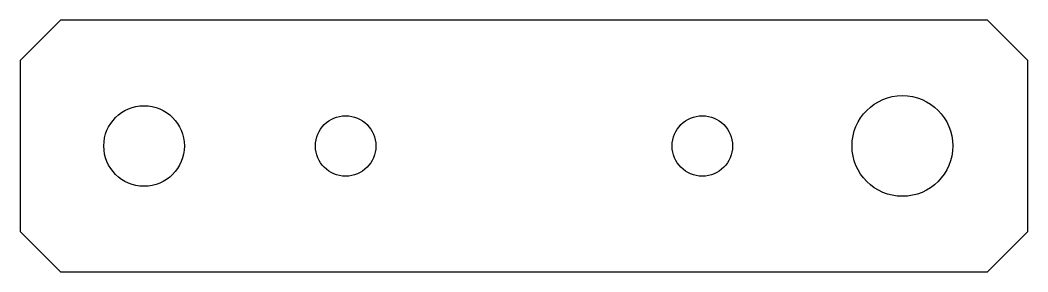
# Model space of a CAD drawing. Header units: millimetres. Extents: x 261 to 361, y 236 to 261.
import ezdxf

# ---------------------------------------------------------------- set-up
doc = ezdxf.new("R2010")
doc.units = ezdxf.units.MM
doc.layers.add('Default', color=7, linetype='Continuous')
doc.layers.add('GUIA_ATUALIZADA', color=7, linetype='Continuous')

# ---------------------------------------------------------------- blocks, each defined once
blk = doc.blocks.new('SE')
at = {"layer": 'GUIA_ATUALIZADA', "color": 7, "linetype": 'Continuous'}
for p, q in [((264.58, 261.33), (260.58, 257.33)), ((356.58, 261.33), (264.58, 261.33)), ((360.58, 257.33), (356.58, 261.33)), ((260.58, 257.33), (260.58, 240.33)), ((360.58, 240.33), (360.58, 257.33)), ((260.58, 240.33), (264.58, 236.33)), ((356.58, 236.33), (360.58, 240.33)), ((264.58, 236.33), (356.58, 236.33))]:
    blk.add_line(p, q, dxfattribs=at)
for centre, radius in [((348.13, 248.83), 5), ((272.88, 248.83), 4), ((292.88, 248.83), 3), ((328.28, 248.83), 3)]:
    blk.add_circle(centre, radius, dxfattribs=at)

msp = doc.modelspace()

# ---------------------------------------------------------------- block references
at = {"layer": 'Default'}
msp.add_blockref('SE', (0, 0), dxfattribs=at)

doc.saveas('drawing.dxf')
